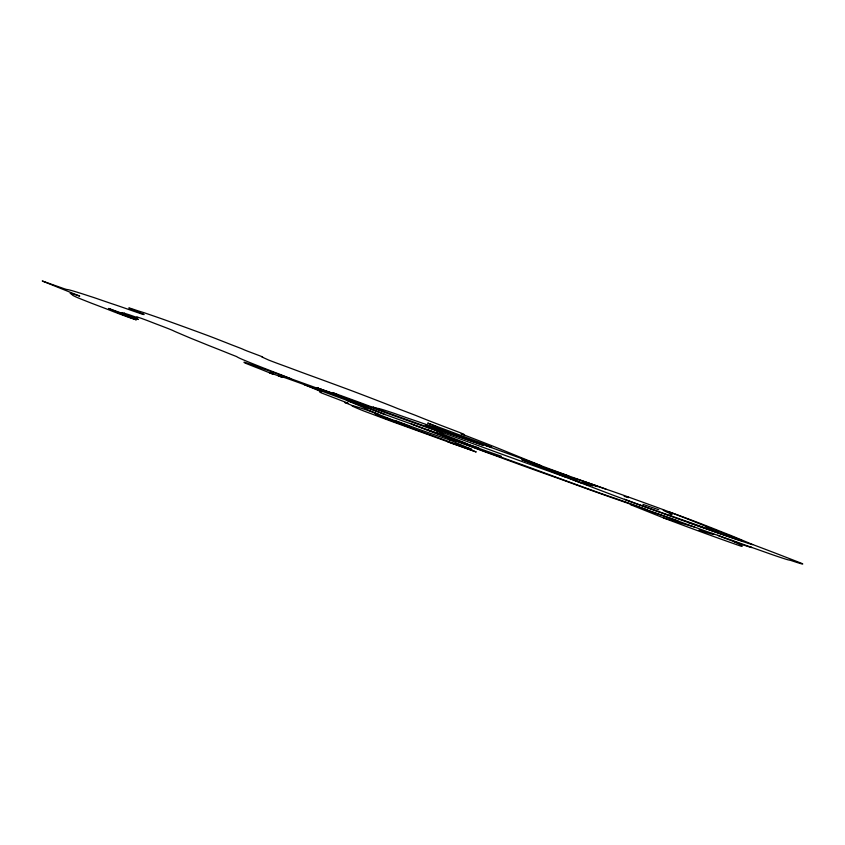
<?xml version="1.0" encoding="UTF-8"?>
<svg xmlns="http://www.w3.org/2000/svg" width="845" height="845" viewBox="0 0 845 845"><rect width="100%" height="100%" fill="white"/><g stroke="black" fill="none" stroke-linecap="round" stroke-linejoin="round"><path stroke-width="1.27" d="M658.825 509.757L642.95 504.37M677.943 521.006L630.412 504.623L663.663 517.964L694.579 527.069M376.859 413.881L377.546 414.082L368.145 410.533A35.141 0.676 20.2 0 0 359.991 407.86A92.665 1.774 20.2 0 0 363.456 410.871L391.298 421.275A368.61 7.077 20.2 0 1 447.839 441.787A40.539 0.782 20.2 0 1 451.769 443.319A391.584 7.52 20.2 0 0 476.221 451.99L461.866 446.16M668.828 511.774A51.006 0.982 20.2 0 1 684.027 517.309A71.719 1.373 20.2 0 1 699.702 523.224A166.264 3.19 20.2 0 1 715.388 529.329A76.314 1.468 20.2 0 0 730.545 535.329L752.705 544.539A96.552 1.848 20.2 0 1 775.953 553.359A306.693 5.883 20.2 0 1 801.979 563.478A72.448 1.394 20.2 0 1 791.184 560.562A46.264 0.887 20.2 0 0 789.082 559.96A58.368 1.12 20.2 0 1 778.9 556.918A30.409 0.581 20.2 0 1 765.781 552.376A131.366 2.524 20.2 0 0 750.782 547.095A71.688 1.373 20.2 0 0 730.904 539.902A243.878 4.679 20.2 0 0 711.965 533.301L705.892 531.178A249.835 4.795 20.2 0 1 664.392 516.052L645.348 509.281A208.123 3.993 20.2 0 1 600.193 493.533A67.716 1.299 20.2 0 1 567.893 481.84A28.181 0.539 20.2 0 0 557.711 478.164A110.896 2.134 20.2 0 1 520.404 464.834A66.554 1.278 20.2 0 0 504.528 458.993A88.355 1.701 20.2 0 0 487.671 452.825A166.518 3.2 20.2 0 1 455.55 440.784A82.166 1.574 20.2 0 1 411.272 423.968M447.512 441.66L472.64 450.543M570.048 477.795L555.102 472.323A50.985 0.982 20.2 0 1 549.599 469.778A30.705 0.592 20.2 0 1 558.756 472.862L575.424 479.168A41.215 0.792 20.2 0 1 588.416 483.055A56.71 1.088 20.2 0 0 603.077 488.156A77.814 1.489 20.2 0 1 622.311 494.821A236.273 4.531 20.2 0 1 649.773 504.74A44.183 0.845 20.2 0 1 662.998 509.567A49.158 0.94 20.2 0 1 679.285 515.777A96.172 1.848 20.2 0 1 696.734 522.622A76.884 1.479 20.2 0 1 707.994 527.269A97.112 1.859 20.2 0 0 724.968 533.892A56.71 1.088 20.2 0 1 741.709 540.451A57.333 1.099 20.2 0 1 741.878 540.853A78.807 1.51 20.2 0 1 736.829 539.321A133.436 2.567 20.2 0 1 713.412 531.262A133.193 2.556 20.2 0 0 688.221 522.453M394.657 420.377L417.472 428.785A35.258 0.676 20.2 0 0 428.742 432.788A273.907 5.26 20.2 0 0 450.702 440.277M352.576 405.706L344.844 402.505L348.351 403.466L345.964 402.378A352.798 6.771 20.2 0 0 321.449 392.946A130.817 2.514 20.2 0 1 320.054 391.753A114.012 2.186 20.2 0 0 321.449 391.816A171.408 3.295 20.2 0 0 304.168 384.623M647.27 509.936L636.686 505.954A29.966 0.57 20.2 0 0 621.497 500.536A45.44 0.877 20.2 0 0 610.555 496.807A63.945 1.225 20.2 0 1 585.015 487.755A356.717 6.845 20.2 0 1 524.386 465.532A93.161 1.785 20.2 0 0 488.188 452.677A87.352 1.679 20.2 0 1 443.129 435.84A28.952 0.56 20.2 0 0 426.672 429.471M123.317 313.865L125.071 314.583A38.162 0.729 20.2 0 0 132.253 317.319L138.337 319.484L135.718 318.449A73.198 1.405 20.2 0 1 125.831 314.636L108.593 308.467A129.612 2.493 20.2 0 0 126.972 315.893L126.75 315.967A49.538 0.951 20.2 0 0 116.23 312.058L120.603 313.812A97.745 1.88 20.2 0 0 136.32 319.864L128.556 317.297A36.145 0.697 20.2 0 1 114.012 311.879A54.302 1.046 20.2 0 0 105.319 308.467A160.867 3.084 20.2 0 0 91.746 303.313A119.895 2.303 20.2 0 1 78.532 298.053A121.86 2.334 20.2 0 1 72.564 295.158A868.987 16.678 20.2 0 0 70.135 293.247A114.519 2.197 20.2 0 1 79.757 296.109L42.25 280.984L64.59 288.863A41.986 0.803 20.2 0 0 67.304 289.539A185.235 3.56 20.2 0 1 90.352 296.437A34.539 0.665 20.2 0 1 95.812 298.222A243.476 4.679 20.2 0 0 111.561 303.63A71.043 1.363 20.2 0 1 127.753 309.154A64.579 1.236 20.2 0 0 141.157 313.78A49.147 0.94 20.2 0 0 144.02 314.414L139.203 312.47A63.713 1.225 20.2 0 0 137.249 311.594L130.067 308.657A89.137 1.711 20.2 0 1 128.799 308.034A56.372 1.077 20.2 0 1 130.162 308.235A64.4 1.236 20.2 0 1 138.147 310.886L144.146 312.734A122.25 2.345 20.2 0 1 162.578 319.104A42.546 0.813 20.2 0 1 173.89 323.16A72.628 1.394 20.2 0 1 188.995 328.642A61.865 1.183 20.2 0 1 209.549 336.204A28.329 0.539 20.2 0 1 217.788 339.394A201.48 3.866 20.2 0 1 231.572 344.813A94.228 1.806 20.2 0 1 240.994 348.436A32.913 0.634 20.2 0 1 244.247 349.851L247.057 350.981A132.538 2.546 20.2 0 0 258.919 355.46L262.151 356.727A61.104 1.172 20.2 0 1 262.003 357.012L268.742 360.097A52.115 1.003 20.2 0 0 277.097 363.276A64.062 1.225 20.2 0 1 288.229 367.353A81.564 1.563 20.2 0 0 307.084 374.346A120.666 2.313 20.2 0 1 352.027 390.855A126.496 2.429 20.2 0 1 392.798 406.572L398.058 408.716A67.727 1.299 20.2 0 1 415.761 415.444A134.841 2.588 20.2 0 0 431.362 421.676A194.149 3.729 20.2 0 0 460.176 432.693A48.904 0.94 20.2 0 1 461.148 433.844A147.21 2.831 20.2 0 1 505.68 451.304A1056.831 20.291 20.2 0 0 541.413 465.806M122.874 313.484L120.972 312.671A55.58 1.067 20.2 0 0 123.729 313.041L129.348 314.826A52.179 1.003 20.2 0 0 136.71 317.371L137.862 317.667A30.811 0.592 20.2 0 1 137.006 317.118A30.24 0.581 20.2 0 1 141.738 318.491L146.808 320.361A86.253 1.658 20.2 0 1 155.216 323.624A69.987 1.341 20.2 0 1 166.528 327.934A30.621 0.592 20.2 0 1 172.919 330.532A106.671 2.049 20.2 0 0 175.57 331.779A1105.218 21.22 20.2 0 0 191.435 338.518A323.846 6.221 20.2 0 1 209 345.626A192.142 3.686 20.2 0 1 225.964 352.344A50.563 0.972 20.2 0 0 236.906 356.685A112.945 2.165 20.2 0 0 279.568 374.219A119.663 2.292 20.2 0 1 290.754 378.687A120.708 2.313 20.2 0 0 309.09 385.299A64.759 1.246 20.2 0 1 324.469 390.834M750.782 547.095L751.68 547.539L750.561 547.254A124.859 2.398 20.2 0 1 744.001 545.205L735.361 542.078A55.147 1.056 20.2 0 1 723.098 537.557L717.827 535.339M711.965 533.301A106.343 2.039 20.2 0 1 698.963 530.058M733.46 541.381A301.285 5.788 20.2 0 1 741.308 546.282A67.653 1.299 20.2 0 1 663.663 517.964M752.705 544.539A68.128 1.31 20.2 0 1 751.923 544.507A115.226 2.208 20.2 0 1 713.507 531.431A132.887 2.556 20.2 0 0 686.605 521.883A66.829 1.278 20.2 0 1 666.198 514.605A200.064 3.845 20.2 0 0 645.01 506.852A51.788 0.993 20.2 0 1 624.539 499.268M725.137 535.191A42.155 0.813 20.2 0 1 724.788 534.716M706.483 526.879A61.231 1.172 20.2 0 1 711.68 529.392M669.927 514.14A69.649 1.341 20.2 0 0 667.043 512.165A124.278 2.387 20.2 0 1 663.737 510.063M624.159 496.353A71.35 1.373 20.2 0 1 628.595 497.62A35.437 0.676 20.2 0 0 626.715 496.628M588.69 485.421A65.509 1.257 20.2 0 1 567.344 476.939A34.254 0.655 20.2 0 0 568.231 477.774A72.237 1.384 20.2 0 0 581.529 483.129M575.424 479.168A93.457 1.796 20.2 0 1 567.344 476.939M590.296 485.463A55.738 1.067 20.2 0 1 584.011 482.368M592.82 485.875A84.88 1.627 20.2 0 1 597.531 486.604M582.374 481.312A73.79 1.415 20.2 0 1 596.707 485.97M605.949 489.128A266.819 5.123 20.2 0 0 583.092 481.037A55.105 1.056 20.2 0 0 568.801 476.01A164.395 3.158 20.2 0 0 486.139 445.706A260.566 5.007 20.2 0 0 449.308 432.587A184.062 3.538 20.2 0 0 412.001 419.574A51.946 0.993 20.2 0 1 394.435 413.427A102.34 1.965 20.2 0 0 377.736 408.452A95.633 1.838 20.2 0 1 372.941 407.1A46.126 0.887 20.2 0 1 383.788 411.388A361.322 6.94 20.2 0 1 435.693 430.042A512.989 9.844 20.2 0 1 496.448 452.233A271.213 5.207 20.2 0 0 565.833 477.224A68.529 1.32 20.2 0 1 589.018 485.991A574.515 11.027 20.2 0 0 613.301 495.254A97.682 1.88 20.2 0 0 631.437 501.983A111.889 2.144 20.2 0 0 645.01 506.852L654.252 510.095A365.399 7.013 20.2 0 0 669.493 515.365A120.412 2.313 20.2 0 1 685.686 520.995A37.286 0.718 20.2 0 1 697.959 525.41A120.698 2.313 20.2 0 0 717.659 532.445M568.801 476.01A76.356 1.468 20.2 0 0 546.757 468.774A93.795 1.796 20.2 0 0 532.16 463.313L521.861 459.669A382.5 7.341 20.2 0 1 565.833 477.224M455.55 440.784A84.394 1.616 20.2 0 0 452.255 440.382A53.066 1.014 20.2 0 1 449.508 439.749A286.867 5.503 20.2 0 1 456.205 442.769A219.806 4.214 20.2 0 0 470.169 448.653L471.573 449.35L465.151 447.322A127.447 2.45 20.2 0 1 385.045 418.338A35.036 0.676 20.2 0 1 377.123 415.127A227.823 4.373 20.2 0 1 378.127 414.156M501.307 456.215A52.105 1.003 20.2 0 1 466.451 443.805A35.163 0.676 20.2 0 0 464.824 442.822A52.179 1.003 20.2 0 0 452.202 437.816A28.91 0.56 20.2 0 1 443.055 434.182A173.447 3.327 20.2 0 0 437.055 430.971A35.585 0.687 20.2 0 1 435.693 430.042M443.055 434.182A2145.761 41.194 20.2 0 1 434.932 432.429M478.439 447.544A39.324 0.75 20.2 0 1 466.451 443.805A99.182 1.901 20.2 0 1 433.886 432.048A417.05 8.006 20.2 0 1 385.014 414.536A87.215 1.679 20.2 0 0 375.645 410.934A85.989 1.648 20.2 0 0 366.931 407.681A1530.094 29.374 20.2 0 1 316.431 389.154A33.61 0.644 20.2 0 1 301.517 383.619A31.74 0.613 20.2 0 0 282.41 376.859L278.438 375.613A46.855 0.898 20.2 0 0 282.6 377.419L269.418 372.539L273.484 374.25L272.523 374.018A303.397 5.82 20.2 0 0 259.299 368.673A44.616 0.856 20.2 0 1 252.813 366.138A129.75 2.493 20.2 0 1 245.113 363.065L244.057 362.42A173.859 3.338 20.2 0 1 244.342 362.199A203.708 3.908 20.2 0 0 250.141 364.121A84.426 1.616 20.2 0 1 264.274 369.138A56.192 1.077 20.2 0 1 275.692 373.236A129.127 2.482 20.2 0 0 290.754 378.687M437.055 430.971A182.921 3.507 20.2 0 1 379.754 410.607A183.09 3.517 20.2 0 0 317.667 388.056M383.788 411.388A51.756 0.993 20.2 0 1 371.969 407.026A86.56 1.658 20.2 0 1 359.231 402.283A77.56 1.489 20.2 0 0 333.279 392.862A63.217 1.215 20.2 0 0 337.736 394.837A87.331 1.679 20.2 0 0 328.737 391.869A141.548 2.715 20.2 0 1 317.128 387.866A87.975 1.69 20.2 0 0 353.411 401.882A33.906 0.655 20.2 0 1 358.713 404.016A476.136 9.137 20.2 0 0 385.014 414.536M486.139 445.706A90.51 1.743 20.2 0 1 491.632 447.269A299.088 5.746 20.2 0 0 486.287 444.966L480.868 442.886A103.185 1.986 20.2 0 1 447.924 430.58A136.172 2.609 20.2 0 0 427.718 423.07A126.665 2.429 20.2 0 0 433.115 425.32A124.004 2.377 20.2 0 1 436.358 426.873A817.474 15.696 20.2 0 1 440.192 428.827A62.783 1.204 20.2 0 0 449.308 432.587M387.411 419.014A134.968 2.588 20.2 0 0 386.397 418.085L390.084 419.321A207.912 3.993 20.2 0 1 409.603 426.45A64.241 1.236 20.2 0 1 377.673 413.955A87.616 1.679 20.2 0 0 374.631 412.613A114.054 2.186 20.2 0 1 366.952 409.445A145.667 2.799 20.2 0 0 364.142 407.744A152.934 2.936 20.2 0 0 351.552 402.421A46.834 0.898 20.2 0 1 346.45 400.171M425.447 425.225A47.394 0.908 20.2 0 0 425.669 424.898A108.963 2.091 20.2 0 1 437.351 428.764A218.232 4.193 20.2 0 0 483.34 445.326A925.465 17.766 20.2 0 0 425.447 425.225"/></g></svg>
